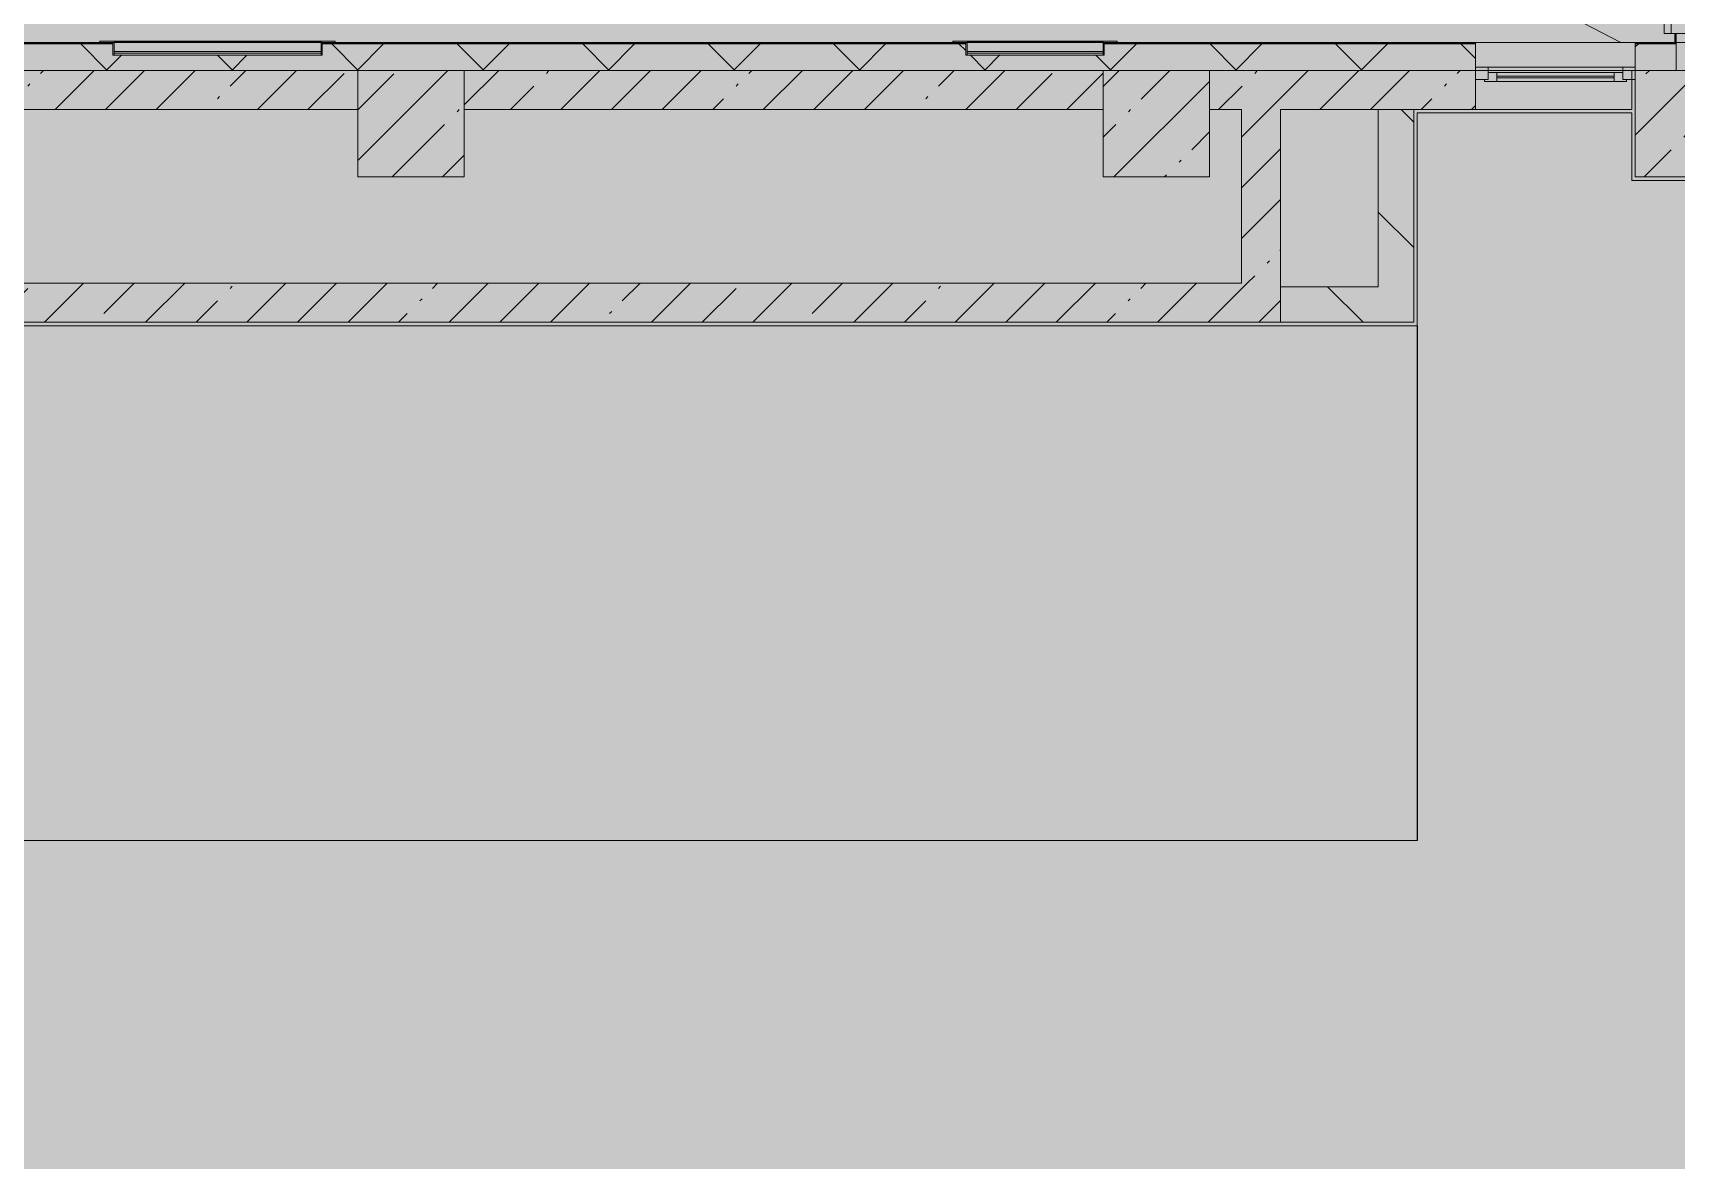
# Model space of a CAD drawing. Header units: millimetres. Extents: x -5524 to 188508, y -8553 to 29000.
# Drawn here: x 85477 to 94738, y 9057 to 15412 of the extents above; entities that cross this region are included whole.
import ezdxf

# ---------------------------------------------------------------- set-up
doc = ezdxf.new("R2010")
doc.units = ezdxf.units.MM
for name, color, linetype, lineweight in [('A-DETL-1', 7, 'Continuous', 5), ('A-WALL-2', 7, 'Continuous', 5), ('I-WALL-2', 7, 'Continuous', 5), ('S-COLS-2', 7, 'Continuous', 5)]:
    doc.layers.add(name, color=color, linetype=linetype, lineweight=lineweight)
doc.layers.add('A-DETL-GENF-2', color=7, linetype='Continuous', lineweight=9, true_color=0xc0c0c0, transparency=0.4)
for name, color, linetype, lineweight, true_color in [('A-FLOR-1', 7, 'Continuous', 5, 0xb7b7b7), ('A-GENM-1', 7, 'Continuous', 5, 0x737373), ('A-GENM-2', 7, 'Continuous', 5, 0xa1a1a1), ('A-GLAZ-3', 7, 'Continuous', 5, 0x737373), ('A-WALL-3', 7, 'Continuous', 5, 0x737373), ('A-WALL-4', 7, 'Continuous', 9, 0x737373), ('A-WALL-5', 7, 'Continuous', 5, 0xa1a1a1), ('I-WALL-3', 7, 'Continuous', 5, 0x737373), ('S-COLS-1', 7, 'Continuous', 5, 0x737373)]:
    doc.layers.add(name, color=color, linetype=linetype, lineweight=lineweight, true_color=true_color)
pattern_1 = [(45, (61498, 0), (-285.123, 285.123), []), (45, (61783.12, 0), (-285.123, 285.123), [504.031, -100.806, 16.764, -84.042])]
pattern_2 = [(135, (61498, 0), (-353.5534, -353.5534), [])]

# ---------------------------------------------------------------- blocks, each defined once
blk = doc.blocks.new('BSC_Колонна _Прямоугольная - 600х600-V48-3_6_1_птичка')
at = {"layer": 'S-COLS-2'}
h = blk.add_hatch(dxfattribs=at)
h.set_pattern_fill('FP_62', color=256, style=0, pattern_type=2)
h.set_pattern_definition([(45, (-26110, -14900), (-285.123, 285.123), []), (45, (-25824.88, -14900), (-285.123, 285.123), [504.031, -100.806, 16.764, -84.042])])
h.paths.add_polyline_path([(300, -300), (300, 300), (-300, 300), (-300, -300)])
at = {"layer": 'S-COLS-1'}
for p, q in [((300, 300), (-300, 300)), ((-300, 300), (-300, -300)), ((300, -300), (300, 300)), ((-300, -300), (300, -300))]:
    blk.add_line(p, q, dxfattribs=at)
blk = doc.blocks.new('BSC_Колонна _Прямоугольная - 600х600-V73-3_6_1_птичка')
at = {"layer": 'S-COLS-2'}
h = blk.add_hatch(dxfattribs=at)
h.set_pattern_fill('FP_88', color=256, style=0, pattern_type=2)
h.set_pattern_definition([(45, (-33310, -14900), (-285.123, 285.123), []), (45, (-33024.88, -14900), (-285.123, 285.123), [504.031, -100.806, 16.764, -84.042])])
h.paths.add_polyline_path([(-300, -300), (300, -300), (300, 300), (-300, 300), (-300, -207.2)])
at = {"layer": 'S-COLS-1'}
for p, q in [((300, 300), (-300, 300)), ((-300, 300), (-300, -300)), ((300, -300), (300, 300)), ((-300, -300), (300, -300))]:
    blk.add_line(p, q, dxfattribs=at)
blk = doc.blocks.new('BSC_Колонна _Прямоугольная - 600х600-V85-3_6_1_птичка')
at = {"layer": 'S-COLS-2'}
h = blk.add_hatch(dxfattribs=at)
h.set_pattern_fill('FP_100', color=256, style=0, pattern_type=2)
h.set_pattern_definition([(45, (-30310, -14900), (-285.123, 285.123), []), (45, (-30024.88, -14900), (-285.123, 285.123), [504.031, -100.806, 16.764, -84.042])])
h.paths.add_polyline_path([(300, -300), (300, 300), (-300, 300), (-300, -300)])
at = {"layer": 'S-COLS-1'}
for p, q in [((300, 300), (-300, 300)), ((-300, 300), (-300, -300)), ((300, -300), (300, 300)), ((-300, -300), (300, -300))]:
    blk.add_line(p, q, dxfattribs=at)
blk = doc.blocks.new('парапет6 - парапет-21094616-3_6_1_птичка')
at = {"layer": 'A-GENM-1'}
for p, q in [((33173.1, 23147.3), (33173.1, 15407.3)), ((33173.1, 23147.3), (33174.1, 23147.3)), ((33174.1, 23147.3), (33211.1, 23147.3)), ((33211.1, 23147.3), (33919.6, 23147.3)), ((33211.1, 23147.3), (33211.1, 15407.3)), ((33919.6, 15407.3), (33919.6, 23147.3)), ((33174.1, 15407.3), (33173.1, 15407.3)), ((33211.1, 15407.3), (33174.1, 15407.3)), ((33919.6, 15407.3), (33211.1, 15407.3))]:
    blk.add_line(p, q, dxfattribs=at)
blk = doc.blocks.new('120_Окно_СКБ_1Ст - 120_Окно_СКБ_1Ст_900х2500_h_-20705657-3_6_1_птичка')
at = {"layer": 'A-GLAZ-3'}
for p, q in [((-450, -127), (-450, -57)), ((-450, -57), (-380, -57)), ((450, -57), (-450, -57)), ((-380, -57), (-380, -127)), ((380, -87), (-380, -87)), ((-380, -87), (-380, -127)), ((-330, -137), (-330, -87)), ((330, -137), (330, -87)), ((380, -127), (380, -57)), ((380, -57), (450, -57)), ((380, -127), (380, -87)), ((450, -57), (450, -127)), ((-380, -127), (-450, -127)), ((-450, -127), (-400, -127)), ((-380, -127), (-400, -127)), ((-400, -127), (-400, -137)), ((-400, -137), (400, -137)), ((400, -137), (-400, -137)), ((-330, -107), (330, -107)), ((330, -117), (-330, -117)), ((450, -127), (380, -127)), ((400, -127), (380, -127)), ((400, -127), (450, -127)), ((400, -137), (400, -127))]:
    blk.add_line(p, q, dxfattribs=at)
blk = doc.blocks.new('Уголок вложенный - Уголок вложенный-23831105-3_6_1_птичка')
at = {"layer": 'A-GENM-1'}
for p, q in [((29164, 15365), (29244, 15365)), ((29164, 15361), (29164, 15365)), ((29237, 15288), (29237, 15349)), ((29244, 15285), (29240, 15285)), ((29244, 15365), (29244, 15285))]:
    blk.add_line(p, q, dxfattribs=at)
at = {"layer": 'A-GENM-1', "flags": 128}
for points in [[(29167, 15358), (29166.3, 15358.1), (29165.7, 15358.3), (29165.1, 15358.7), (29164.7, 15359.1), (29164.3, 15359.7), (29164.1, 15360.3), (29164, 15361)], [(29237, 15349), (29236.8, 15351), (29236.1, 15352.9), (29235, 15354.6), (29233.6, 15356), (29231.9, 15357.1), (29230, 15357.8), (29228, 15358)], [(29240, 15285), (29239.3, 15285.1), (29238.7, 15285.3), (29238.1, 15285.7), (29237.7, 15286.1), (29237.3, 15286.7), (29237.1, 15287.3), (29237, 15288)]]:
    blk.add_lwpolyline(points, dxfattribs=at)
at = {"layer": 'A-GENM-2'}
blk.add_line((29228, 15358), (29167, 15358), dxfattribs=at)
blk = doc.blocks.new('Уголок вложенный - Уголок вложенный-V136-3_6_1_птичка')
at = {"layer": 'A-GENM-1'}
for p, q in [((30010, 15365), (30090, 15365)), ((30010, 15285), (30010, 15365)), ((30014, 15285), (30010, 15285)), ((30017, 15349), (30017, 15288)), ((30090, 15365), (30090, 15361))]:
    blk.add_line(p, q, dxfattribs=at)
at = {"layer": 'A-GENM-1', "flags": 128}
for points in [[(30017, 15288), (30016.9, 15287.3), (30016.7, 15286.7), (30016.3, 15286.1), (30015.9, 15285.7), (30015.3, 15285.3), (30014.7, 15285.1), (30014, 15285)], [(30026, 15358), (30024, 15357.8), (30022.1, 15357.1), (30020.4, 15356), (30019, 15354.6), (30017.9, 15352.9), (30017.2, 15351), (30017, 15349)], [(30090, 15361), (30089.9, 15360.3), (30089.7, 15359.7), (30089.3, 15359.1), (30088.9, 15358.7), (30088.3, 15358.3), (30087.7, 15358.1), (30087, 15358)]]:
    blk.add_lwpolyline(points, dxfattribs=at)
at = {"layer": 'A-GENM-2'}
blk.add_line((30087, 15358), (30026, 15358), dxfattribs=at)
blk = doc.blocks.new('Уголок вложенный - Уголок вложенный-V137-3_6_1_птичка')
at = {"layer": 'A-GENM-1'}
for p, q in [((29244, 15365), (30010, 15365)), ((30010, 15285), (29244, 15285))]:
    blk.add_line(p, q, dxfattribs=at)
at = {"layer": 'A-GENM-1', "flags": 128}
for points in [[(29237, 15349), (29236.8, 15351), (29236.1, 15352.9), (29235, 15354.6), (29233.6, 15356), (29231.9, 15357.1), (29230, 15357.8), (29228, 15358)], [(30026, 15358), (30024, 15357.8), (30022.1, 15357.1), (30020.4, 15356), (30019, 15354.6), (30017.9, 15352.9), (30017.2, 15351), (30017, 15349)]]:
    blk.add_lwpolyline(points, dxfattribs=at)
blk = doc.blocks.new('Полоса с поворотом - Полоса с поворотом-23831239-3_6_1_птичка')
at = {"layer": 'A-GENM-1'}
for p, q in [((24437.3, 15363), (25603.3, 15363)), ((25603.3, 15306.4), (24437.3, 15306.4)), ((24437.3, 15297.9), (25603.3, 15297.9))]:
    blk.add_line(p, q, dxfattribs=at)
blk = doc.blocks.new('Уголок вложенный - Уголок вложенный-23831240-3_6_1_птичка')
at = {"layer": 'A-GENM-1'}
for p, q in [((24437.3, 15365), (25603.3, 15365)), ((25603.3, 15285), (24437.3, 15285))]:
    blk.add_line(p, q, dxfattribs=at)
at = {"layer": 'A-GENM-1', "flags": 128}
for points in [[(24430.3, 15349), (24430, 15351), (24429.4, 15352.9), (24428.3, 15354.6), (24426.9, 15356), (24425.2, 15357.1), (24423.3, 15357.8), (24421.3, 15358)], [(25619.3, 15358), (25617.3, 15357.8), (25615.4, 15357.1), (25613.6, 15356), (25612.2, 15354.6), (25611.1, 15352.9), (25610.5, 15351), (25610.3, 15349)]]:
    blk.add_lwpolyline(points, dxfattribs=at)
blk = doc.blocks.new('Полоса с поворотом - Полоса с поворотом-23831104-3_6_1_птичка')
at = {"layer": 'A-GENM-1'}
for p, q in [((19017, 15363), (19783, 15363)), ((19783, 15306.4), (19017, 15306.4)), ((19017, 15297.9), (19783, 15297.9))]:
    blk.add_line(p, q, dxfattribs=at)

msp = doc.modelspace()

# ---------------------------------------------------------------- hatches: boundary and pattern name
at = {"layer": 'A-DETL-GENF-2'}
for points in [[(59088.9, 14774.9), (61230, 14774.9), (61230, 15358), (100258, 15358), (100258, 23888.3), (95426.1, 23888.3), (95426.1, 27398.1), (59088.9, 27398.1), (59088.9, 15271.3)], [(97856.6, -258), (99808, -258), (99808, 15358), (61230, 15358), (61230, -258), (96924.4, -258)]]:
    msp.add_hatch(color=256, dxfattribs=at).paths.add_polyline_path(points)
at = {"layer": 'A-WALL-2'}
h = msp.add_hatch(dxfattribs=at)
h.set_pattern_fill('FP_68', color=256, style=0, pattern_type=2)
h.set_pattern_definition([(45, (61498, 0), (-353.5534, 353.5534), []), (135, (61498, 0), (-353.5534, -353.5534), [])])
h.paths.add_polyline_path([(90399.2, 15200), (93608, 15200), (93608, 15350), (91515, 15349), (91515, 15288), (91508, 15285), (90735, 15288), (90735, 15350), (87108.3, 15349), (87108.3, 15288), (87101.3, 15285), (85928.3, 15288), (85928.3, 15350), (81288, 15349), (81288, 15288), (81281, 15285), (80508, 15288), (80508, 15350), (76281, 15349), (76281, 15288), (76274, 15285), (76101, 15288), (76100.8, 15350), (74358, 15350), (74358, 15200), (88534.8, 15200)])
h.paths.add_polyline_path([(99808, 15200), (99808, 15350), (99308, 15350), (99308, 15200), (99721, 15200)])
h.paths.add_polyline_path([(96158, 15200), (96908, 15200), (96908, 15350), (96158, 15350)])
h.paths.add_polyline_path([(95108, 15200), (95258, 15200), (95258, 15350), (95108, 15350), (95108, 15271.3)])
h.paths.add_polyline_path([(70658, 15200), (71258, 15200), (71258, 15350), (70658, 15350)])
h.paths.add_polyline_path([(67658, 15200), (68258, 15200), (68258, 15350), (61538, 15350), (61538, 15293), (61388, 15293), (61388, 15200), (66162.4, 15200)])
h.paths.add_polyline_path([(69758, 15200), (69758, 15350), (69158, 15350), (69158, 15200)])
h.paths.add_polyline_path([(94738, 15200), (94733, 15350), (94508, 15350), (94508, 15200)])
at = {"layer": 'I-WALL-2'}
h = msp.add_hatch(dxfattribs=at)
h.set_pattern_fill('FP_64', color=256, style=0, pattern_type=2)
h.set_pattern_definition(pattern_1)
h.paths.add_polyline_path([(93608, 14980), (93608, 15200), (92108, 15200), (92108, 14980), (93259.2, 14980)])
h.paths.add_polyline_path([(76308, 14980), (79608.3, 14980), (79608.3, 15200), (75808, 15200), (75808, 14980)])
h.paths.add_polyline_path([(91508, 14980), (91508, 15200), (87908, 15200), (87908, 14980), (91331.3, 14980)])
h.paths.add_polyline_path([(87308, 14980), (87308, 15200), (84008, 15200), (84008, 14980), (86670.4, 14980)])
h.paths.add_polyline_path([(80208.3, 14980), (83408, 14980), (83408, 15200), (80208.3, 15200)])
h = msp.add_hatch(dxfattribs=at)
h.set_pattern_fill('FP_64', color=256, style=0, pattern_type=2)
h.set_pattern_definition(pattern_1)
h.paths.add_polyline_path([(92508, 14000), (92508, 14980), (92288, 14980), (92288, 14000)])
h = msp.add_hatch(dxfattribs=at)
h.set_pattern_fill('FP_67', color=256, style=0, pattern_type=2)
h.set_pattern_definition(pattern_2)
h.paths.add_polyline_path([(93259.2, 13980), (93259.2, 14980), (93059.2, 14980), (93059.2, 13980)])
h = msp.add_hatch(dxfattribs=at)
h.set_pattern_fill('FP_64', color=256, style=0, pattern_type=2)
h.set_pattern_definition(pattern_1)
h.paths.add_polyline_path([(92508, 13780), (92508, 14000), (81708, 14000), (81708, 13780), (92263.5, 13780)])
h = msp.add_hatch(dxfattribs=at)
h.set_pattern_fill('FP_67', color=256, style=0, pattern_type=2)
h.set_pattern_definition(pattern_2)
h.paths.add_polyline_path([(92508, 13780), (93259.2, 13780), (93259.2, 13980), (92508, 13980)])

# ---------------------------------------------------------------- linework, layer by layer
at = {"layer": 'A-DETL-1'}
msp.add_line((61230, 15358), (99808, 15358), dxfattribs=at)
at = {"layer": 'A-FLOR-1'}
for p, q in [((94426.2, 15358), (76058, 24880)), ((94488, 14960), (93279.2, 14960)), ((93279.2, 14960), (93279.2, 10859)), ((94488, 14580), (94488, 14960)), ((95128, 14580), (94488, 14580)), ((93280.2, 13759), (81740.2, 13759)), ((93280.2, 10859), (93280.2, 13759)), ((81729, 10859), (93280.2, 10859))]:
    msp.add_line(p, q, dxfattribs=at)
at = {"layer": 'A-WALL-3'}
for p, q in [((93608, 15200), (93608, 15358)), ((94508, 15358), (94508, 15200)), ((84008, 15200), (87308, 15200)), ((87908, 15200), (91508, 15200)), ((92108, 15200), (94508, 15200))]:
    msp.add_line(p, q, dxfattribs=at)
at = {"layer": 'A-WALL-4'}
for p, q in [((94733, 15350), (94733, 15407.3)), ((94738, 15407.3), (94738, 15200)), ((85930, 15353), (81286.3, 15353)), ((85928.7, 15350), (81287.6, 15350)), ((90736.8, 15353), (87106.5, 15353)), ((90735.4, 15350), (87107.8, 15350)), ((93608, 15353), (91513.3, 15353)), ((93608, 15350), (91514.6, 15350)), ((94731, 15353), (94508, 15353)), ((94738, 15350), (94508, 15350)), ((94731, 15358), (94731, 15350)), ((87308, 15200), (84008, 15200)), ((91508, 15200), (87908, 15200)), ((93608, 15200), (92108, 15200)), ((93259.2, 14980), (93059.2, 14980))]:
    msp.add_line(p, q, dxfattribs=at)
at = {"layer": 'A-WALL-5'}
for p, q in [((85858.3, 15358), (81358, 15358)), ((85932.2, 15358), (85919.3, 15358)), ((87117.3, 15358), (87104.3, 15358)), ((90665, 15358), (87178.3, 15358)), ((90738.9, 15358), (90726, 15358)), ((91524, 15358), (91511.1, 15358)), ((94731, 15358), (91585, 15358))]:
    msp.add_line(p, q, dxfattribs=at)
at = {"layer": 'I-WALL-3'}
for p, q in [((94731, 15407.3), (94731, 15358)), ((93608, 14980), (93608, 15200)), ((94488, 14980), (94488, 15200)), ((84008, 14980), (87308, 14980)), ((87908, 14980), (91508, 14980)), ((92108, 14980), (92288, 14980)), ((92288, 14980), (92288, 14000)), ((92508, 14980), (93059.2, 14980)), ((92508, 13780), (92508, 14980)), ((93059.2, 14980), (93059.2, 13980)), ((93259.2, 13780), (93259.2, 14980)), ((94488, 14980), (93259.2, 14980)), ((92288, 14000), (81708, 14000)), ((93059.2, 13980), (92508, 13980)), ((81708, 13780), (93259.2, 13780))]:
    msp.add_line(p, q, dxfattribs=at)

# ---------------------------------------------------------------- block references
at = {"layer": 'A-GENM-1'}
for name, p in [('парапет6 - парапет-21094616-3_6_1_птичка', (61498, 0)), ('Уголок вложенный - Уголок вложенный-23831105-3_6_1_птичка', (56691.3, 0)), ('Уголок вложенный - Уголок вложенный-23831240-3_6_1_птичка', (61498, 0)), ('Полоса с поворотом - Полоса с поворотом-23831239-3_6_1_птичка', (61498, 0)), ('Уголок вложенный - Уголок вложенный-V136-3_6_1_птичка', (57091.3, 0)), ('Уголок вложенный - Уголок вложенный-23831105-3_6_1_птичка', (61498, 0)), ('Уголок вложенный - Уголок вложенный-V137-3_6_1_птичка', (61498, 0)), ('Полоса с поворотом - Полоса с поворотом-23831104-3_6_1_птичка', (71725, 0)), ('Уголок вложенный - Уголок вложенный-V136-3_6_1_птичка', (61498, 0))]:
    msp.add_blockref(name, p, dxfattribs=at)
at = {"layer": 'A-GLAZ-3'}
msp.add_blockref('120_Окно_СКБ_1Ст - 120_Окно_СКБ_1Ст_900х2500_h_-20705657-3_6_1_птичка', (94058, 15275), dxfattribs=at)
at = {"layer": 'S-COLS-1'}
for name, p in [('BSC_Колонна _Прямоугольная - 600х600-V48-3_6_1_птичка', (87608, 14900)), ('BSC_Колонна _Прямоугольная - 600х600-V85-3_6_1_птичка', (91808, 14900)), ('BSC_Колонна _Прямоугольная - 600х600-V73-3_6_1_птичка', (94808, 14900))]:
    msp.add_blockref(name, p, dxfattribs=at)

doc.saveas('drawing.dxf')
